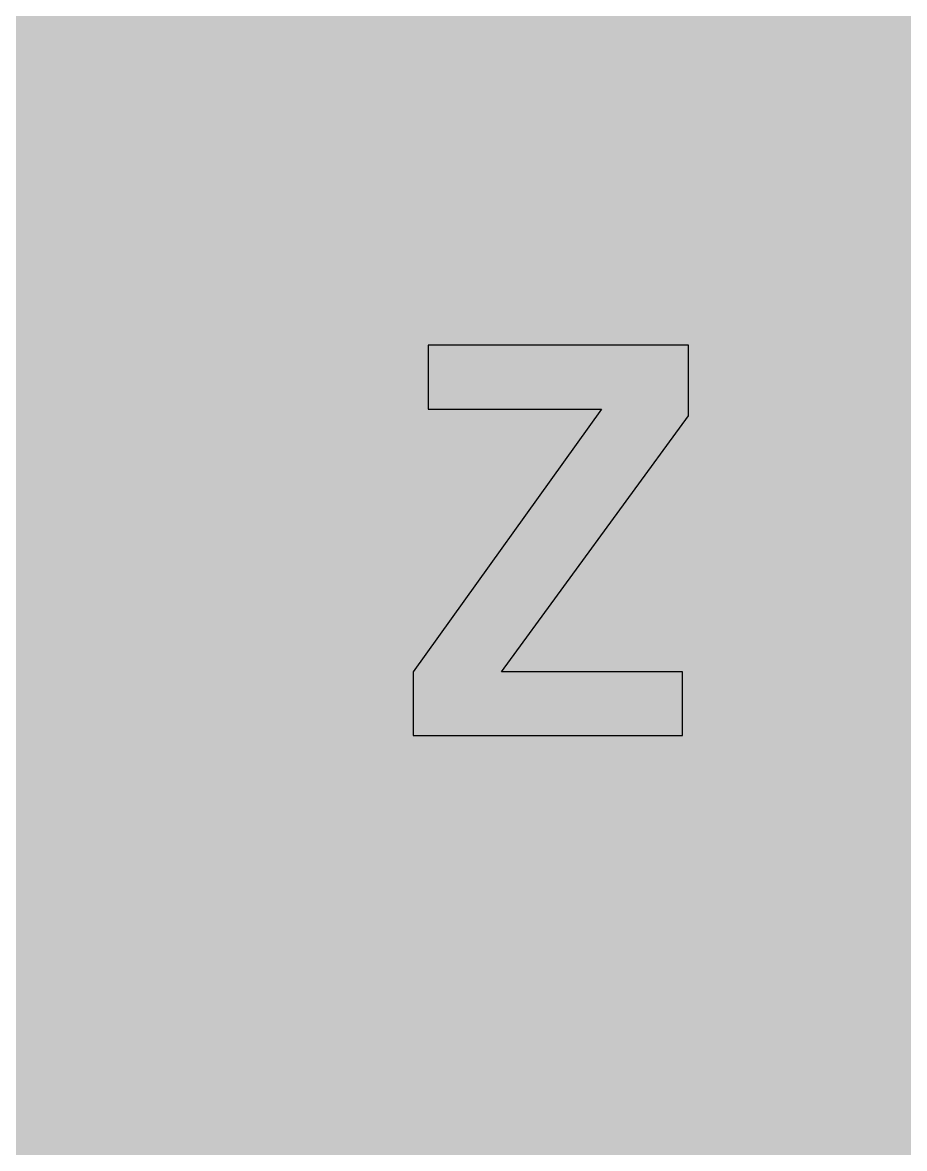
# Model space of a CAD drawing. Header units: millimetres. Extents: x 0 to 212, y 0 to 212.
# Drawn here: x 37 to 78.5, y 105.9 to 158.8 of the extents above; entities that cross this region are included whole.
import ezdxf

# ---------------------------------------------------------------- set-up
doc = ezdxf.new("R2010")
doc.units = ezdxf.units.MM

msp = doc.modelspace()

# ---------------------------------------------------------------- hatches: boundary and pattern name
for color, points in [(254, [(14.1633, 0.0536), (13.9878, 0.0533), (13.8125, 0.0559), (13.6373, 0.061), (13.462, 0.0686), (13.2893, 0.0787), (13.114, 0.0914), (12.9413, 0.1041), (12.7686, 0.1219), (12.5959, 0.1397), (12.4231, 0.16), (12.2504, 0.1829), (12.0777, 0.2057), (11.9075, 0.2337), (11.7373, 0.2616), (11.5672, 0.2921), (11.397, 0.3251), (11.2268, 0.3607), (11.0592, 0.3988), (10.8915, 0.4369), (10.7239, 0.4775), (10.5562, 0.5207), (10.3886, 0.5664), (10.2235, 0.6121), (10.0584, 0.6629), (9.8933, 0.7137), (9.7307, 0.7671), (9.5682, 0.8204), (9.4056, 0.8788), (9.2431, 0.9373), (9.083, 0.9982), (8.923, 1.0617), (8.763, 1.1252), (8.6055, 1.1938), (8.4455, 1.2624), (8.2906, 1.331), (8.1331, 1.4046), (7.9781, 1.4783), (7.8232, 1.5545), (7.6708, 1.6332), (7.5184, 1.7145), (7.366, 1.7958), (7.2161, 1.8796), (7.0663, 1.966), (6.919, 2.0523), (6.7716, 2.1438), (6.6243, 2.2352), (6.4795, 2.3266), (6.3348, 2.4232), (6.19, 2.5197), (6.0477, 2.6187), (5.908, 2.7178), (5.7683, 2.8194), (5.6286, 2.9235), (5.4915, 3.0302), (5.3543, 3.1369), (5.2197, 3.2461), (5.0851, 3.3579), (4.953, 3.4722), (4.8209, 3.5865), (4.6914, 3.7033), (4.5644, 3.8202), (4.4348, 3.9395), (4.3104, 4.0615), (4.1859, 4.1859), (4.0615, 4.3104), (3.9395, 4.4348), (3.8202, 4.5618), (3.7033, 4.6914), (3.5865, 4.8209), (3.4722, 4.953), (3.3579, 5.0851), (3.2487, 5.2197), (3.1369, 5.3543), (3.0302, 5.4915), (2.9235, 5.6286), (2.8194, 5.7683), (2.7178, 5.908), (2.6187, 6.0477), (2.5197, 6.19), (2.4232, 6.3348), (2.3266, 6.477), (2.2352, 6.6243), (2.1438, 6.7691), (2.0523, 6.9164), (1.966, 7.0663), (1.8796, 7.2161), (1.7958, 7.366), (1.7145, 7.5184), (1.6332, 7.6708), (1.5545, 7.8232), (1.4783, 7.9781), (1.4046, 8.1331), (1.331, 8.2906), (1.2598, 8.4455), (1.1913, 8.603), (1.1252, 8.763), (1.0592, 8.923), (0.9982, 9.083), (0.9373, 9.2431), (0.8763, 9.4056), (0.8204, 9.5682), (0.7645, 9.7307), (0.7112, 9.8933), (0.6604, 10.0584), (0.6121, 10.2235), (0.5639, 10.3911), (0.5207, 10.5562), (0.4775, 10.7239), (0.4343, 10.8915), (0.3962, 11.0592), (0.3607, 11.2268), (0.3251, 11.397), (0.2921, 11.5672), (0.2616, 11.7373), (0.2311, 11.9075), (0.2057, 12.0802), (0.1803, 12.2504), (0.1575, 12.4231), (0.1372, 12.5959), (0.1194, 12.7686), (0.1041, 12.9413), (0.0889, 13.1166), (0.0787, 13.2893), (0.0686, 13.4645), (0.061, 13.6373), (0.0559, 13.8125), (0.0508, 13.9878), (0.0508, 14.163), (0.0522, 197.6092), (0.0508, 197.7822), (0.0559, 197.9574), (0.061, 198.1327), (0.0686, 198.308), (0.0787, 198.4807), (0.0889, 198.6559), (0.1041, 198.8287), (0.1194, 199.0014), (0.1372, 199.1741), (0.1575, 199.3468), (0.1803, 199.5195), (0.2057, 199.6923), (0.2311, 199.8624), (0.2616, 200.0326), (0.2921, 200.2028), (0.3251, 200.373), (0.3607, 200.5432), (0.3962, 200.7108), (0.4343, 200.8784), (0.4775, 201.0461), (0.5207, 201.2137), (0.5639, 201.3814), (0.6121, 201.5465), (0.6604, 201.7116), (0.7112, 201.8767), (0.7645, 202.0392), (0.8204, 202.2018), (0.8763, 202.3643), (0.9373, 202.5269), (0.9982, 202.6869), (1.0592, 202.8469), (1.1252, 203.007), (1.1913, 203.1644), (1.2598, 203.3245), (1.331, 203.4794), (1.4046, 203.6369), (1.4783, 203.7918), (1.5545, 203.9468), (1.6332, 204.0992), (1.7145, 204.2516), (1.7958, 204.404), (1.8796, 204.5538), (1.966, 204.7037), (2.0523, 204.851), (2.1438, 204.9983), (2.2352, 205.1456), (2.3266, 205.2904), (2.4232, 205.4352), (2.5197, 205.58), (2.6187, 205.7222), (2.7178, 205.8619), (2.8194, 206.0016), (2.9235, 206.1413), (3.0302, 206.2785), (3.1369, 206.4156), (3.2487, 206.5503), (3.3579, 206.6849), (3.4722, 206.817), (3.5865, 206.949), (3.7033, 207.0786), (3.8202, 207.2056), (3.9395, 207.3351), (4.0615, 207.4596), (4.1859, 207.584), (4.3104, 207.7085), (4.4348, 207.8304), (4.5644, 207.9498), (4.6914, 208.0666), (4.8209, 208.1835), (4.953, 208.2978), (5.0851, 208.4121), (5.2197, 208.5213), (5.3543, 208.6331), (5.4915, 208.7397), (5.6286, 208.8464), (5.7683, 208.9506), (5.908, 209.0522), (6.0477, 209.1512), (6.19, 209.2503), (6.3348, 209.3468), (6.4795, 209.4433), (6.6243, 209.5348), (6.7716, 209.6262), (6.919, 209.7176), (7.0663, 209.804), (7.2161, 209.8904), (7.366, 209.9742), (7.5184, 210.0555), (7.6708, 210.1367), (7.8232, 210.2155), (7.9781, 210.2917), (8.1331, 210.3653), (8.2906, 210.439), (8.4455, 210.5101), (8.6055, 210.5787), (8.763, 210.6447), (8.923, 210.7108), (9.083, 210.7717), (9.2431, 210.8327), (9.4056, 210.8937), (9.5682, 210.9495), (9.7307, 211.0054), (9.8933, 211.0588), (10.0584, 211.1096), (10.2235, 211.1578), (10.3886, 211.2061), (10.5562, 211.2493), (10.7239, 211.2924), (10.8915, 211.3356), (11.0592, 211.3737), (11.2268, 211.4093), (11.397, 211.4448), (11.5672, 211.4779), (11.7373, 211.5083), (11.9075, 211.5388), (12.0777, 211.5642), (12.2504, 211.5896), (12.4231, 211.6125), (12.5959, 211.6328), (12.7686, 211.6506), (12.9413, 211.6658), (13.114, 211.6811), (13.2893, 211.6912), (13.462, 211.7014), (13.6373, 211.709), (13.8125, 211.7141), (13.9878, 211.7192), (14.163, 211.7192), (197.6078, 211.7203), (197.7822, 211.7192), (197.9574, 211.7141), (198.1327, 211.709), (198.3054, 211.7014), (198.4807, 211.6912), (198.6534, 211.6811), (198.8287, 211.6658), (199.0014, 211.6506), (199.1741, 211.6328), (199.3468, 211.6125), (199.5195, 211.5896), (199.6897, 211.5642), (199.8624, 211.5388), (200.0326, 211.5083), (200.2028, 211.4779), (200.373, 211.4448), (200.5432, 211.4093), (200.7108, 211.3737), (200.8784, 211.3356), (201.0461, 211.2924), (201.2137, 211.2493), (201.3788, 211.2061), (201.5465, 211.1578), (201.7116, 211.1096), (201.8767, 211.0588), (202.0392, 211.0054), (202.2018, 210.9495), (202.3643, 210.8937), (202.5269, 210.8327), (202.6869, 210.7717), (202.8469, 210.7108), (203.007, 210.6447), (203.167, 210.5787), (203.3245, 210.5101), (203.4794, 210.439), (203.6369, 210.3653), (203.7918, 210.2917), (203.9468, 210.2155), (204.0992, 210.1367), (204.2516, 210.0555), (204.404, 209.9742), (204.5538, 209.8904), (204.7037, 209.804), (204.8535, 209.7176), (205.0009, 209.6262), (205.1456, 209.5348), (205.293, 209.4433), (205.4352, 209.3468), (205.58, 209.2503), (205.7222, 209.1512), (205.8619, 209.0522), (206.0016, 208.9506), (206.1413, 208.8464), (206.2785, 208.7397), (206.4156, 208.6331), (206.5503, 208.5213), (206.6849, 208.4121), (206.817, 208.2978), (206.949, 208.1835), (207.0786, 208.0666), (207.2081, 207.9498), (207.3351, 207.8304), (207.4596, 207.7085), (207.584, 207.584), (207.7085, 207.4596), (207.8304, 207.3351), (207.9498, 207.2056), (208.0666, 207.0786), (208.1835, 206.949), (208.2978, 206.817), (208.4121, 206.6849), (208.5238, 206.5503), (208.6331, 206.4156), (208.7397, 206.2785), (208.8464, 206.1413), (208.9506, 206.0016), (209.0522, 205.8619), (209.1512, 205.7222), (209.2503, 205.58), (209.3468, 205.4352), (209.4433, 205.2904), (209.5348, 205.1456), (209.6262, 204.9983), (209.7176, 204.851), (209.804, 204.7037), (209.8904, 204.5538), (209.9742, 204.404), (210.0555, 204.2516), (210.1367, 204.0992), (210.2155, 203.9468), (210.2917, 203.7918), (210.3653, 203.6369), (210.439, 203.4794), (210.5076, 203.3245), (210.5762, 203.1644), (210.6447, 203.007), (210.7082, 202.8469), (210.7717, 202.6869), (210.8327, 202.5269), (210.8911, 202.3643), (210.9495, 202.2018), (211.0029, 202.0392), (211.0562, 201.8767), (211.107, 201.7116), (211.1578, 201.5465), (211.2035, 201.3814), (211.2493, 201.2137), (211.2924, 201.0461), (211.3331, 200.8784), (211.3712, 200.7108), (211.4093, 200.5432), (211.4448, 200.373), (211.4779, 200.2028), (211.5083, 200.0326), (211.5363, 199.8624), (211.5642, 199.6923), (211.5871, 199.5195), (211.6099, 199.3468), (211.6303, 199.1741), (211.648, 199.0014), (211.6658, 198.8287), (211.6785, 198.6559), (211.6912, 198.4807), (211.7014, 198.308), (211.709, 198.1327), (211.7141, 197.9574), (211.7166, 197.7822), (211.7166, 197.6069), (211.7189, 14.1647), (211.7166, 13.9878), (211.7141, 13.8125), (211.709, 13.6373), (211.7014, 13.4645), (211.6912, 13.2893), (211.6785, 13.1166), (211.6658, 12.9413), (211.648, 12.7686), (211.6303, 12.5959), (211.6099, 12.4231), (211.5871, 12.2504), (211.5642, 12.0802), (211.5363, 11.9075), (211.5083, 11.7373), (211.4779, 11.5672), (211.4448, 11.397), (211.4093, 11.2268), (211.3712, 11.0592), (211.3331, 10.8915), (211.2924, 10.7239), (211.2493, 10.5562), (211.2035, 10.3911), (211.1578, 10.2235), (211.107, 10.0584), (211.0562, 9.8933), (211.0029, 9.7307), (210.9495, 9.5682), (210.8911, 9.4056), (210.8327, 9.2431), (210.7717, 9.083), (210.7082, 8.923), (210.6447, 8.763), (210.5762, 8.603), (210.5076, 8.4455), (210.439, 8.2906), (210.3653, 8.1331), (210.2917, 7.9781), (210.2155, 7.8232), (210.1367, 7.6708), (210.0555, 7.5184), (209.9742, 7.366), (209.8904, 7.2161), (209.804, 7.0663), (209.7176, 6.9164), (209.6262, 6.7691), (209.5348, 6.6243), (209.4433, 6.477), (209.3468, 6.3348), (209.2503, 6.19), (209.1512, 6.0477), (209.0522, 5.908), (208.9506, 5.7683), (208.8464, 5.6286), (208.7397, 5.4915), (208.6331, 5.3543), (208.5238, 5.2197), (208.4121, 5.0851), (208.2978, 4.953), (208.1835, 4.8209), (208.0666, 4.6914), (207.9498, 4.5618), (207.8304, 4.4348), (207.7085, 4.3104), (207.584, 4.1859), (207.4596, 4.0615), (207.3351, 3.9395), (207.2081, 3.8202), (207.0786, 3.7033), (206.949, 3.5865), (206.817, 3.4722), (206.6849, 3.3579), (206.5503, 3.2461), (206.4156, 3.1369), (206.2785, 3.0302), (206.1413, 2.9235), (206.0016, 2.8194), (205.8619, 2.7178), (205.7222, 2.6187), (205.58, 2.5197), (205.4352, 2.4232), (205.293, 2.3266), (205.1456, 2.2352), (205.0009, 2.1438), (204.8535, 2.0523), (204.7037, 1.966), (204.5538, 1.8796), (204.404, 1.7958), (204.2516, 1.7145), (204.0992, 1.6332), (203.9468, 1.5545), (203.7918, 1.4783), (203.6369, 1.4046), (203.4794, 1.331), (203.3245, 1.2624), (203.167, 1.1938), (203.007, 1.1252), (202.8469, 1.0617), (202.6869, 0.9982), (202.5269, 0.9373), (202.3643, 0.8788), (202.2018, 0.8204), (202.0392, 0.7671), (201.8767, 0.7137), (201.7116, 0.6629), (201.5465, 0.6121), (201.3788, 0.5664), (201.2137, 0.5207), (201.0461, 0.4775), (200.8784, 0.4369), (200.7108, 0.3988), (200.5432, 0.3607), (200.373, 0.3251), (200.2028, 0.2921), (200.0326, 0.2616), (199.8624, 0.2337), (199.6897, 0.2057), (199.5195, 0.1829), (199.3468, 0.16), (199.1741, 0.1397), (199.0014, 0.1219), (198.8287, 0.1041), (198.6534, 0.0914), (198.4807, 0.0787), (198.3054, 0.0686), (198.1327, 0.061), (197.9574, 0.0559), (197.7822, 0.0533), (197.6069, 0.0533)]), (59, [(68.3507, 140.317), (68.3507, 143.6328), (56.1097, 143.6328), (56.1097, 140.6356), (64.2578, 140.6356), (55.4041, 128.2883), (55.4041, 125.2897), (68.0681, 125.2897), (68.0681, 128.2883), (59.5672, 128.2883)])]:
    msp.add_hatch(color=color).paths.add_polyline_path(points)
h = msp.add_hatch(color=59)
h.paths.add_polyline_path([(70.8201, 143.6328), (70.8201, 140.812), (73.466, 140.812), (73.466, 125.2897), (77.064, 125.2897), (77.064, 143.6328)])
edge = h.paths.add_edge_path(flags=16)
edge.add_line((72.8666, 149.419), (72.865, 149.3545))
edge.add_line((72.865, 149.3545), (72.8675, 149.2885))
edge.add_line((72.8675, 149.2885), (72.8726, 149.2275))
edge.add_line((72.8726, 149.2275), (72.8777, 149.164))
edge.add_line((72.8777, 149.164), (72.8828, 149.1031))
edge.add_line((72.8828, 149.1031), (72.8929, 149.0396))
edge.add_line((72.8929, 149.0396), (72.9005, 148.9786))
edge.add_line((72.9005, 148.9786), (72.9107, 148.9202))
edge.add_line((72.9107, 148.9202), (72.9234, 148.8592))
edge.add_line((72.9234, 148.8592), (72.9386, 148.8008))
edge.add_line((72.9386, 148.8008), (72.9513, 148.7424))
edge.add_line((72.9513, 148.7424), (72.9691, 148.684))
edge.add_line((72.9691, 148.684), (72.9869, 148.6281))
edge.add_line((72.9869, 148.6281), (73.0047, 148.5722))
edge.add_line((73.0047, 148.5722), (73.025, 148.5163))
edge.add_line((73.025, 148.5163), (73.0453, 148.463))
edge.add_line((73.0453, 148.463), (73.0682, 148.4071))
edge.add_line((73.0682, 148.4071), (73.0936, 148.3563))
edge.add_line((73.0936, 148.3563), (73.119, 148.303))
edge.add_line((73.119, 148.303), (73.1444, 148.2522))
edge.add_line((73.1444, 148.2522), (73.1723, 148.2014))
edge.add_line((73.1723, 148.2014), (73.2003, 148.1506))
edge.add_line((73.2003, 148.1506), (73.2307, 148.1023))
edge.add_line((73.2307, 148.1023), (73.2612, 148.0541))
edge.add_line((73.2612, 148.0541), (73.2942, 148.0058))
edge.add_line((73.2942, 148.0058), (73.3273, 147.9601))
edge.add_line((73.3273, 147.9601), (73.3603, 147.9144))
edge.add_line((73.3603, 147.9144), (73.3958, 147.8712))
edge.add_line((73.3958, 147.8712), (73.4339, 147.8255))
edge.add_line((73.4339, 147.8255), (73.4695, 147.7848))
edge.add_line((73.4695, 147.7848), (73.5101, 147.7416))
edge.add_line((73.5101, 147.7416), (73.5482, 147.701))
edge.add_line((73.5482, 147.701), (73.5889, 147.6629))
edge.add_line((73.5889, 147.6629), (73.6321, 147.6248))
edge.add_line((73.6321, 147.6248), (73.6727, 147.5867))
edge.add_line((73.6727, 147.5867), (73.7159, 147.5486))
edge.add_line((73.7159, 147.5486), (73.7616, 147.5156))
edge.add_line((73.7616, 147.5156), (73.8073, 147.48))
edge.add_line((73.8073, 147.48), (73.853, 147.447))
edge.add_line((73.853, 147.447), (73.9013, 147.414))
edge.add_line((73.9013, 147.414), (73.9496, 147.3835))
edge.add_line((73.9496, 147.3835), (73.9978, 147.353))
edge.add_line((73.9978, 147.353), (74.0461, 147.3251))
edge.add_line((74.0461, 147.3251), (74.0969, 147.2971))
edge.add_line((74.0969, 147.2971), (74.1502, 147.2717))
edge.add_line((74.1502, 147.2717), (74.201, 147.2463))
edge.add_line((74.201, 147.2463), (74.2544, 147.2235))
edge.add_line((74.2544, 147.2235), (74.3077, 147.2006))
edge.add_line((74.3077, 147.2006), (74.3636, 147.1778))
edge.add_line((74.3636, 147.1778), (74.4195, 147.1574))
edge.add_line((74.4195, 147.1574), (74.4753, 147.1397))
edge.add_line((74.4753, 147.1397), (74.5312, 147.1219))
edge.add_line((74.5312, 147.1219), (74.5896, 147.1066))
edge.add_line((74.5896, 147.1066), (74.6481, 147.0914))
edge.add_line((74.6481, 147.0914), (74.7065, 147.0762))
edge.add_line((74.7065, 147.0762), (74.7649, 147.066))
edge.add_line((74.7649, 147.066), (74.8259, 147.0533))
edge.add_line((74.8259, 147.0533), (74.8868, 147.0457))
edge.add_line((74.8868, 147.0457), (74.9478, 147.0381))
edge.add_line((74.9478, 147.0381), (75.0113, 147.0304))
edge.add_line((75.0113, 147.0304), (75.0722, 147.0254))
edge.add_line((75.0722, 147.0254), (75.1357, 147.0203))
edge.add_line((75.1357, 147.0203), (75.1992, 147.0203))
edge.add_line((75.1992, 147.0203), (75.2653, 147.0177))
edge.add_line((75.2653, 147.0177), (75.3288, 147.0203))
edge.add_line((75.3288, 147.0203), (75.3923, 147.0203))
edge.add_line((75.3923, 147.0203), (75.4558, 147.0254))
edge.add_line((75.4558, 147.0254), (75.5193, 147.0304))
edge.add_line((75.5193, 147.0304), (75.5802, 147.0381))
edge.add_line((75.5802, 147.0381), (75.6412, 147.0457))
edge.add_line((75.6412, 147.0457), (75.7022, 147.0533))
edge.add_line((75.7022, 147.0533), (75.7631, 147.066))
edge.add_line((75.7631, 147.066), (75.8215, 147.0762))
edge.add_line((75.8215, 147.0762), (75.88, 147.0914))
edge.add_line((75.88, 147.0914), (75.9384, 147.1066))
edge.add_line((75.9384, 147.1066), (75.9968, 147.1219))
edge.add_line((75.9968, 147.1219), (76.0527, 147.1397))
edge.add_line((76.0527, 147.1397), (76.1086, 147.1574))
edge.add_line((76.1086, 147.1574), (76.1644, 147.1778))
edge.add_line((76.1644, 147.1778), (76.2203, 147.2006))
edge.add_line((76.2203, 147.2006), (76.2737, 147.2235))
edge.add_line((76.2737, 147.2235), (76.327, 147.2463))
edge.add_line((76.327, 147.2463), (76.3778, 147.2717))
edge.add_line((76.3778, 147.2717), (76.4311, 147.2971))
edge.add_line((76.4311, 147.2971), (76.4794, 147.3251))
edge.add_line((76.4794, 147.3251), (76.5302, 147.353))
edge.add_line((76.5302, 147.353), (76.5785, 147.3835))
edge.add_line((76.5785, 147.3835), (76.6267, 147.414))
edge.add_line((76.6267, 147.414), (76.675, 147.447))
edge.add_line((76.675, 147.447), (76.7207, 147.48))
edge.add_line((76.7207, 147.48), (76.7664, 147.5156))
edge.add_line((76.7664, 147.5156), (76.8096, 147.5486))
edge.add_line((76.8096, 147.5486), (76.8553, 147.5867))
edge.add_line((76.8553, 147.5867), (76.896, 147.6248))
edge.add_line((76.896, 147.6248), (76.9391, 147.6629))
edge.add_line((76.9391, 147.6629), (76.9798, 147.701))
edge.add_line((76.9798, 147.701), (77.0179, 147.7416))
edge.add_line((77.0179, 147.7416), (77.056, 147.7848))
edge.add_line((77.056, 147.7848), (77.0941, 147.8255))
edge.add_line((77.0941, 147.8255), (77.1322, 147.8712))
edge.add_line((77.1322, 147.8712), (77.1652, 147.9144))
edge.add_line((77.1652, 147.9144), (77.2008, 147.9601))
edge.add_line((77.2008, 147.9601), (77.2338, 148.0058))
edge.add_line((77.2338, 148.0058), (77.2668, 148.0541))
edge.add_line((77.2668, 148.0541), (77.2973, 148.1023))
edge.add_line((77.2973, 148.1023), (77.3278, 148.1506))
edge.add_line((77.3278, 148.1506), (77.3557, 148.2014))
edge.add_line((77.3557, 148.2014), (77.3836, 148.2522))
edge.add_line((77.3836, 148.2522), (77.409, 148.303))
edge.add_line((77.409, 148.303), (77.4344, 148.3563))
edge.add_line((77.4344, 148.3563), (77.4573, 148.4071))
edge.add_line((77.4573, 148.4071), (77.4802, 148.463))
edge.add_line((77.4802, 148.463), (77.503, 148.5163))
edge.add_line((77.503, 148.5163), (77.5233, 148.5722))
edge.add_line((77.5233, 148.5722), (77.5411, 148.6281))
edge.add_line((77.5411, 148.6281), (77.5589, 148.684))
edge.add_line((77.5589, 148.684), (77.5741, 148.7424))
edge.add_line((77.5741, 148.7424), (77.5894, 148.8008))
edge.add_line((77.5894, 148.8008), (77.6021, 148.8592))
edge.add_line((77.6021, 148.8592), (77.6148, 148.9202))
edge.add_line((77.6148, 148.9202), (77.6275, 148.9786))
edge.add_line((77.6275, 148.9786), (77.6351, 149.0396))
edge.add_line((77.6351, 149.0396), (77.6427, 149.1031))
edge.add_line((77.6427, 149.1031), (77.6503, 149.164))
edge.add_line((77.6503, 149.164), (77.6554, 149.2275))
edge.add_line((77.6554, 149.2275), (77.658, 149.2885))
edge.add_line((77.658, 149.2885), (77.6605, 149.3545))
edge.add_line((77.6605, 149.3545), (77.663, 149.418))
edge.add_line((77.663, 149.418), (77.6605, 149.4815))
edge.add_line((77.6605, 149.4815), (77.658, 149.545))
edge.add_line((77.658, 149.545), (77.6554, 149.6085))
edge.add_line((77.6554, 149.6085), (77.6503, 149.672))
edge.add_line((77.6503, 149.672), (77.6427, 149.733))
edge.add_line((77.6427, 149.733), (77.6351, 149.794))
edge.add_line((77.6351, 149.794), (77.6275, 149.8549))
edge.add_line((77.6275, 149.8549), (77.6148, 149.9159))
edge.add_line((77.6148, 149.9159), (77.6021, 149.9743))
edge.add_line((77.6021, 149.9743), (77.5894, 150.0327))
edge.add_line((77.5894, 150.0327), (77.5741, 150.0911))
edge.add_line((77.5741, 150.0911), (77.5589, 150.1496))
edge.add_line((77.5589, 150.1496), (77.5411, 150.2054))
edge.add_line((77.5411, 150.2054), (77.5233, 150.2613))
edge.add_line((77.5233, 150.2613), (77.503, 150.3172))
edge.add_line((77.503, 150.3172), (77.4802, 150.3731))
edge.add_line((77.4802, 150.3731), (77.4573, 150.4264))
edge.add_line((77.4573, 150.4264), (77.4344, 150.4798))
edge.add_line((77.4344, 150.4798), (77.409, 150.5306))
edge.add_line((77.409, 150.5306), (77.3836, 150.5839))
edge.add_line((77.3836, 150.5839), (77.3557, 150.6347))
edge.add_line((77.3557, 150.6347), (77.3278, 150.683))
edge.add_line((77.3278, 150.683), (77.2973, 150.7338))
edge.add_line((77.2973, 150.7338), (77.2668, 150.7795))
edge.add_line((77.2668, 150.7795), (77.2338, 150.8277))
edge.add_line((77.2338, 150.8277), (77.2008, 150.8735))
edge.add_line((77.2008, 150.8735), (77.1652, 150.9192))
edge.add_line((77.1652, 150.9192), (77.1322, 150.9649))
edge.add_line((77.1322, 150.9649), (77.0941, 151.0081))
edge.add_line((77.0941, 151.0081), (77.056, 151.0513))
edge.add_line((77.056, 151.0513), (77.0179, 151.0919))
edge.add_line((77.0179, 151.0919), (76.9798, 151.1325))
edge.add_line((76.9798, 151.1325), (76.9391, 151.1732))
edge.add_line((76.9391, 151.1732), (76.896, 151.2113))
edge.add_line((76.896, 151.2113), (76.8553, 151.2468))
edge.add_line((76.8553, 151.2468), (76.8096, 151.2849))
edge.add_line((76.8096, 151.2849), (76.7664, 151.3205))
edge.add_line((76.7664, 151.3205), (76.7207, 151.3535))
edge.add_line((76.7207, 151.3535), (76.675, 151.3865))
edge.add_line((76.675, 151.3865), (76.6267, 151.4196))
edge.add_line((76.6267, 151.4196), (76.5785, 151.45))
edge.add_line((76.5785, 151.45), (76.5302, 151.4805))
edge.add_line((76.5302, 151.4805), (76.4794, 151.5085))
edge.add_line((76.4794, 151.5085), (76.4311, 151.5364))
edge.add_line((76.4311, 151.5364), (76.3778, 151.5618))
edge.add_line((76.3778, 151.5618), (76.327, 151.5872))
edge.add_line((76.327, 151.5872), (76.2737, 151.6126))
edge.add_line((76.2737, 151.6126), (76.2203, 151.6355))
edge.add_line((76.2203, 151.6355), (76.1644, 151.6558))
edge.add_line((76.1644, 151.6558), (76.1086, 151.6761))
edge.add_line((76.1086, 151.6761), (76.0527, 151.6939))
edge.add_line((76.0527, 151.6939), (75.9968, 151.7117))
edge.add_line((75.9968, 151.7117), (75.9384, 151.7294))
edge.add_line((75.9384, 151.7294), (75.88, 151.7421))
edge.add_line((75.88, 151.7421), (75.8215, 151.7574))
edge.add_line((75.8215, 151.7574), (75.7631, 151.7701))
edge.add_line((75.7631, 151.7701), (75.7022, 151.7802))
edge.add_line((75.7022, 151.7802), (75.6412, 151.7904))
edge.add_line((75.6412, 151.7904), (75.5802, 151.798))
edge.add_line((75.5802, 151.798), (75.5193, 151.8031))
edge.add_line((75.5193, 151.8031), (75.4558, 151.8082))
edge.add_line((75.4558, 151.8082), (75.3923, 151.8133))
edge.add_line((75.3923, 151.8133), (75.3288, 151.8158))
edge.add_line((75.3288, 151.8158), (75.2653, 151.8158))
edge.add_line((75.2653, 151.8158), (75.1992, 151.8158))
edge.add_line((75.1992, 151.8158), (75.1357, 151.8133))
edge.add_line((75.1357, 151.8133), (75.0722, 151.8082))
edge.add_line((75.0722, 151.8082), (75.0113, 151.8031))
edge.add_line((75.0113, 151.8031), (74.9478, 151.798))
edge.add_line((74.9478, 151.798), (74.8868, 151.7904))
edge.add_line((74.8868, 151.7904), (74.8259, 151.7802))
edge.add_line((74.8259, 151.7802), (74.7649, 151.7701))
edge.add_line((74.7649, 151.7701), (74.7065, 151.7574))
edge.add_line((74.7065, 151.7574), (74.6481, 151.7421))
edge.add_line((74.6481, 151.7421), (74.5896, 151.7294))
edge.add_line((74.5896, 151.7294), (74.5312, 151.7117))
edge.add_line((74.5312, 151.7117), (74.4753, 151.6939))
edge.add_line((74.4753, 151.6939), (74.4195, 151.6761))
edge.add_line((74.4195, 151.6761), (74.3636, 151.6558))
edge.add_line((74.3636, 151.6558), (74.3077, 151.6355))
edge.add_line((74.3077, 151.6355), (74.2544, 151.6126))
edge.add_line((74.2544, 151.6126), (74.201, 151.5872))
edge.add_line((74.201, 151.5872), (74.1502, 151.5618))
edge.add_line((74.1502, 151.5618), (74.0969, 151.5364))
edge.add_line((74.0969, 151.5364), (74.0461, 151.5085))
edge.add_line((74.0461, 151.5085), (73.9978, 151.4805))
edge.add_line((73.9978, 151.4805), (73.9496, 151.45))
edge.add_line((73.9496, 151.45), (73.9013, 151.4196))
edge.add_line((73.9013, 151.4196), (73.853, 151.3865))
edge.add_line((73.853, 151.3865), (73.8073, 151.3535))
edge.add_line((73.8073, 151.3535), (73.7616, 151.3205))
edge.add_line((73.7616, 151.3205), (73.7159, 151.2849))
edge.add_line((73.7159, 151.2849), (73.6727, 151.2468))
edge.add_line((73.6727, 151.2468), (73.6321, 151.2113))
edge.add_line((73.6321, 151.2113), (73.5889, 151.1732))
edge.add_line((73.5889, 151.1732), (73.5482, 151.1325))
edge.add_line((73.5482, 151.1325), (73.5101, 151.0919))
edge.add_line((73.5101, 151.0919), (73.4695, 151.0513))
edge.add_line((73.4695, 151.0513), (73.4339, 151.0081))
edge.add_line((73.4339, 151.0081), (73.3958, 150.9649))
edge.add_line((73.3958, 150.9649), (73.3603, 150.9192))
edge.add_line((73.3603, 150.9192), (73.3273, 150.8735))
edge.add_line((73.3273, 150.8735), (73.2942, 150.8277))
edge.add_line((73.2942, 150.8277), (73.2612, 150.7795))
edge.add_line((73.2612, 150.7795), (73.2307, 150.7338))
edge.add_line((73.2307, 150.7338), (73.2003, 150.683))
edge.add_line((73.2003, 150.683), (73.1723, 150.6347))
edge.add_line((73.1723, 150.6347), (73.1444, 150.5839))
edge.add_line((73.1444, 150.5839), (73.119, 150.5306))
edge.add_line((73.119, 150.5306), (73.0936, 150.4798))
edge.add_line((73.0936, 150.4798), (73.0682, 150.4264))
edge.add_line((73.0682, 150.4264), (73.0453, 150.3731))
edge.add_line((73.0453, 150.3731), (73.025, 150.3172))
edge.add_line((73.025, 150.3172), (73.0047, 150.2613))
edge.add_line((73.0047, 150.2613), (72.9869, 150.2054))
edge.add_line((72.9869, 150.2054), (72.9691, 150.1496))
edge.add_line((72.9691, 150.1496), (72.9513, 150.0911))
edge.add_line((72.9513, 150.0911), (72.9386, 150.0327))
edge.add_line((72.9386, 150.0327), (72.9234, 149.9743))
edge.add_line((72.9234, 149.9743), (72.9107, 149.9159))
edge.add_line((72.9107, 149.9159), (72.9005, 149.8549))
edge.add_line((72.9005, 149.8549), (72.8929, 149.794))
edge.add_line((72.8929, 149.794), (72.8828, 149.733))
edge.add_line((72.8828, 149.733), (72.8777, 149.672))
edge.add_line((72.8777, 149.672), (72.8726, 149.6085))
edge.add_line((72.8726, 149.6085), (72.8675, 149.545))
edge.add_line((72.8675, 149.545), (72.865, 149.4815))
edge.add_line((72.865, 149.4815), (72.865, 149.418))
h = msp.add_hatch(color=59)
edge = h.paths.add_edge_path()
edge.add_line((46.2319, 127.8294), (46.101, 127.828))
edge.add_line((46.101, 127.828), (45.9715, 127.8306))
edge.add_line((45.9715, 127.8306), (45.8445, 127.8331))
edge.add_line((45.8445, 127.8331), (45.72, 127.8382))
edge.add_line((45.72, 127.8382), (45.5955, 127.8433))
edge.add_line((45.5955, 127.8433), (45.4711, 127.8509))
edge.add_line((45.4711, 127.8509), (45.3517, 127.8585))
edge.add_line((45.3517, 127.8585), (45.2323, 127.8687))
edge.add_line((45.2323, 127.8687), (45.1129, 127.8814))
edge.add_line((45.1129, 127.8814), (44.9961, 127.8941))
edge.add_line((44.9961, 127.8941), (44.8818, 127.9093))
edge.add_line((44.8818, 127.9093), (44.7675, 127.9271))
edge.add_line((44.7675, 127.9271), (44.6557, 127.9474))
edge.add_line((44.6557, 127.9474), (44.5465, 127.9677))
edge.add_line((44.5465, 127.9677), (44.4373, 127.9906))
edge.add_line((44.4373, 127.9906), (44.3306, 128.0185))
edge.add_line((44.3306, 128.0185), (44.2239, 128.0465))
edge.add_line((44.2239, 128.0465), (44.1198, 128.077))
edge.add_line((44.1198, 128.077), (44.0182, 128.1074))
edge.add_line((44.0182, 128.1074), (43.9166, 128.143))
edge.add_line((43.9166, 128.143), (43.8201, 128.1811))
edge.add_line((43.8201, 128.1811), (43.721, 128.2217))
edge.add_line((43.721, 128.2217), (43.627, 128.2649))
edge.add_line((43.627, 128.2649), (43.5331, 128.3106))
edge.add_line((43.5331, 128.3106), (43.4416, 128.3614))
edge.add_line((43.4416, 128.3614), (43.3527, 128.4122))
edge.add_line((43.3527, 128.4122), (43.2638, 128.4681))
edge.add_line((43.2638, 128.4681), (43.1775, 128.524))
edge.add_line((43.1775, 128.524), (43.0936, 128.585))
edge.add_line((43.0936, 128.585), (43.0124, 128.651))
edge.add_line((43.0124, 128.651), (42.9311, 128.717))
edge.add_line((42.9311, 128.717), (42.8523, 128.7882))
edge.add_line((42.8523, 128.7882), (42.7761, 128.8644))
edge.add_line((42.7761, 128.8644), (42.6999, 128.9406))
edge.add_line((42.6999, 128.9406), (42.6263, 129.0244))
edge.add_line((42.6263, 129.0244), (42.5577, 129.1082))
edge.add_line((42.5577, 129.1082), (42.4866, 129.1971))
edge.add_line((42.4866, 129.1971), (42.4205, 129.2911))
edge.add_line((42.4205, 129.2911), (42.3545, 129.3876))
edge.add_line((42.3545, 129.3876), (42.2935, 129.4892))
edge.add_line((42.2935, 129.4892), (42.2326, 129.5933))
edge.add_line((42.2326, 129.5933), (42.1742, 129.7026))
edge.add_line((42.1742, 129.7026), (42.1157, 129.8143))
edge.add_line((42.1157, 129.8143), (42.0624, 129.9337))
edge.add_line((42.0624, 129.9337), (42.0091, 130.0556))
edge.add_line((42.0091, 130.0556), (41.9583, 130.1801))
edge.add_line((41.9583, 130.1801), (41.91, 130.3122))
edge.add_line((41.91, 130.3122), (41.8643, 130.4468))
edge.add_line((41.8643, 130.4468), (41.8211, 130.5865))
edge.add_line((41.8211, 130.5865), (41.7779, 130.7313))
edge.add_line((41.7779, 130.7313), (41.7398, 130.8811))
edge.add_line((41.7398, 130.8811), (41.7017, 131.0361))
edge.add_line((41.7017, 131.0361), (41.6662, 131.1961))
edge.add_line((41.6662, 131.1961), (41.6331, 131.3586))
edge.add_line((41.6331, 131.3586), (41.6027, 131.5288))
edge.add_line((41.6027, 131.5288), (41.5747, 131.7041))
edge.add_line((41.5747, 131.7041), (41.5493, 131.8844))
edge.add_line((41.5493, 131.8844), (41.5239, 132.0698))
edge.add_line((41.5239, 132.0698), (41.5036, 132.2603))
edge.add_line((41.5036, 132.2603), (41.4833, 132.4559))
edge.add_line((41.4833, 132.4559), (41.468, 132.6566))
edge.add_line((41.468, 132.6566), (41.4528, 132.8649))
edge.add_line((41.4528, 132.8649), (41.4426, 133.0782))
edge.add_line((41.4426, 133.0782), (41.4325, 133.2967))
edge.add_line((41.4325, 133.2967), (52.4055, 133.2974))
edge.add_line((52.4055, 133.2974), (52.4055, 135.3079))
edge.add_line((52.4055, 135.3079), (52.4027, 135.5496))
edge.add_line((52.4027, 135.5496), (52.4002, 135.7909))
edge.add_line((52.4002, 135.7909), (52.3926, 136.0297))
edge.add_line((52.3926, 136.0297), (52.385, 136.2634))
edge.add_line((52.385, 136.2634), (52.3723, 136.4971))
edge.add_line((52.3723, 136.4971), (52.3596, 136.7282))
edge.add_line((52.3596, 136.7282), (52.3418, 136.9543))
edge.add_line((52.3418, 136.9543), (52.3215, 137.1778))
edge.add_line((52.3215, 137.1778), (52.3011, 137.3988))
edge.add_line((52.3011, 137.3988), (52.2757, 137.6172))
edge.add_line((52.2757, 137.6172), (52.2453, 137.8331))
edge.add_line((52.2453, 137.8331), (52.2148, 138.0465))
edge.add_line((52.2148, 138.0465), (52.1818, 138.2547))
edge.add_line((52.1818, 138.2547), (52.1437, 138.463))
edge.add_line((52.1437, 138.463), (52.103, 138.6662))
edge.add_line((52.103, 138.6662), (52.0598, 138.8643))
edge.add_line((52.0598, 138.8643), (52.0141, 139.0625))
edge.add_line((52.0141, 139.0625), (51.9633, 139.2555))
edge.add_line((51.9633, 139.2555), (51.91, 139.446))
edge.add_line((51.91, 139.446), (51.8541, 139.634))
edge.add_line((51.8541, 139.634), (51.7931, 139.8168))
edge.add_line((51.7931, 139.8168), (51.7296, 139.9972))
edge.add_line((51.7296, 139.9972), (51.6611, 140.1724))
edge.add_line((51.6611, 140.1724), (51.5925, 140.3477))
edge.add_line((51.5925, 140.3477), (51.5163, 140.5179))
edge.add_line((51.5163, 140.5179), (51.4401, 140.683))
edge.add_line((51.4401, 140.683), (51.3563, 140.8455))
edge.add_line((51.3563, 140.8455), (51.2724, 141.0056))
edge.add_line((51.2724, 141.0056), (51.1835, 141.1605))
edge.add_line((51.1835, 141.1605), (51.0896, 141.3104))
edge.add_line((51.0896, 141.3104), (50.993, 141.4602))
edge.add_line((50.993, 141.4602), (50.8914, 141.6025))
edge.add_line((50.8914, 141.6025), (50.7873, 141.7447))
edge.add_line((50.7873, 141.7447), (50.6781, 141.8793))
edge.add_line((50.6781, 141.8793), (50.5638, 142.0139))
edge.add_line((50.5638, 142.0139), (50.4469, 142.1409))
edge.add_line((50.4469, 142.1409), (50.325, 142.2654))
edge.add_line((50.325, 142.2654), (50.2006, 142.3873))
edge.add_line((50.2006, 142.3873), (50.071, 142.5042))
edge.add_line((50.071, 142.5042), (49.9364, 142.6159))
edge.add_line((49.9364, 142.6159), (49.7967, 142.7226))
edge.add_line((49.7967, 142.7226), (49.6545, 142.8267))
edge.add_line((49.6545, 142.8267), (49.5071, 142.9283))
edge.add_line((49.5071, 142.9283), (49.3547, 143.0223))
edge.add_line((49.3547, 143.0223), (49.1973, 143.1138))
edge.add_line((49.1973, 143.1138), (49.0347, 143.2027))
edge.add_line((49.0347, 143.2027), (48.8696, 143.2839))
edge.add_line((48.8696, 143.2839), (48.6994, 143.3627))
edge.add_line((48.6994, 143.3627), (48.5242, 143.4363))
edge.add_line((48.5242, 143.4363), (48.3413, 143.5049))
edge.add_line((48.3413, 143.5049), (48.1559, 143.571))
edge.add_line((48.1559, 143.571), (47.9654, 143.6319))
edge.add_line((47.9654, 143.6319), (47.7723, 143.6878))
edge.add_line((47.7723, 143.6878), (47.5717, 143.7386))
edge.add_line((47.5717, 143.7386), (47.3659, 143.7843))
edge.add_line((47.3659, 143.7843), (47.1551, 143.825))
edge.add_line((47.1551, 143.825), (46.9392, 143.8631))
edge.add_line((46.9392, 143.8631), (46.7182, 143.8935))
edge.add_line((46.7182, 143.8935), (46.4922, 143.9215))
edge.add_line((46.4922, 143.9215), (46.2585, 143.9443))
edge.add_line((46.2585, 143.9443), (46.0223, 143.9621))
edge.add_line((46.0223, 143.9621), (45.781, 143.9748))
edge.add_line((45.781, 143.9748), (45.532, 143.9824))
edge.add_line((45.532, 143.9824), (45.278, 143.985))
edge.add_line((45.278, 143.985), (45.0469, 143.9824))
edge.add_line((45.0469, 143.9824), (44.8183, 143.9748))
edge.add_line((44.8183, 143.9748), (44.5948, 143.9621))
edge.add_line((44.5948, 143.9621), (44.3738, 143.9443))
edge.add_line((44.3738, 143.9443), (44.1579, 143.924))
edge.add_line((44.1579, 143.924), (43.9445, 143.8961))
edge.add_line((43.9445, 143.8961), (43.7363, 143.8631))
edge.add_line((43.7363, 143.8631), (43.5305, 143.8275))
edge.add_line((43.5305, 143.8275), (43.3273, 143.7869))
edge.add_line((43.3273, 143.7869), (43.1292, 143.7386))
edge.add_line((43.1292, 143.7386), (42.9362, 143.6878))
edge.add_line((42.9362, 143.6878), (42.7431, 143.6319))
edge.add_line((42.7431, 143.6319), (42.5577, 143.571))
edge.add_line((42.5577, 143.571), (42.3723, 143.5049))
edge.add_line((42.3723, 143.5049), (42.1919, 143.4338))
edge.add_line((42.1919, 143.4338), (42.0167, 143.3576))
edge.add_line((42.0167, 143.3576), (41.844, 143.2789))
edge.add_line((41.844, 143.2789), (41.6738, 143.1925))
edge.add_line((41.6738, 143.1925), (41.5087, 143.1036))
edge.add_line((41.5087, 143.1036), (41.3487, 143.0071))
edge.add_line((41.3487, 143.0071), (41.1886, 142.908))
edge.add_line((41.1886, 142.908), (41.0337, 142.8039))
edge.add_line((41.0337, 142.8039), (40.8838, 142.6947))
edge.add_line((40.8838, 142.6947), (40.7365, 142.5804))
edge.add_line((40.7365, 142.5804), (40.5943, 142.461))
edge.add_line((40.5943, 142.461), (40.4546, 142.3365))
edge.add_line((40.4546, 142.3365), (40.3174, 142.2095))
edge.add_line((40.3174, 142.2095), (40.1853, 142.0749))
edge.add_line((40.1853, 142.0749), (40.0558, 141.9377))
edge.add_line((40.0558, 141.9377), (39.9313, 141.793))
edge.add_line((39.9313, 141.793), (39.8094, 141.6456))
edge.add_line((39.8094, 141.6456), (39.69, 141.4932))
edge.add_line((39.69, 141.4932), (39.5757, 141.3358))
edge.add_line((39.5757, 141.3358), (39.4665, 141.1732))
edge.add_line((39.4665, 141.1732), (39.3598, 141.0081))
edge.add_line((39.3598, 141.0081), (39.2557, 140.8354))
edge.add_line((39.2557, 140.8354), (39.1566, 140.6576))
edge.add_line((39.1566, 140.6576), (39.0601, 140.4772))
edge.add_line((39.0601, 140.4772), (38.9661, 140.2918))
edge.add_line((38.9661, 140.2918), (38.8772, 140.1013))
edge.add_line((38.8772, 140.1013), (38.7934, 139.9057))
edge.add_line((38.7934, 139.9057), (38.7121, 139.7051))
edge.add_line((38.7121, 139.7051), (38.6334, 139.4993))
edge.add_line((38.6334, 139.4993), (38.5597, 139.2911))
edge.add_line((38.5597, 139.2911), (38.4886, 139.0752))
edge.add_line((38.4886, 139.0752), (38.42, 138.8567))
edge.add_line((38.42, 138.8567), (38.3565, 138.6332))
edge.add_line((38.3565, 138.6332), (38.2981, 138.4046))
edge.add_line((38.2981, 138.4046), (38.2422, 138.1709))
edge.add_line((38.2422, 138.1709), (38.1889, 137.9322))
edge.add_line((38.1889, 137.9322), (38.1406, 137.6909))
edge.add_line((38.1406, 137.6909), (38.0949, 137.4419))
edge.add_line((38.0949, 137.4419), (38.0543, 137.1905))
edge.add_line((38.0543, 137.1905), (38.0162, 136.9339))
edge.add_line((38.0162, 136.9339), (37.9806, 136.6723))
edge.add_line((37.9806, 136.6723), (37.9501, 136.4056))
edge.add_line((37.9501, 136.4056), (37.9222, 136.1364))
edge.add_line((37.9222, 136.1364), (37.8993, 135.8595))
edge.add_line((37.8993, 135.8595), (37.879, 135.5801))
edge.add_line((37.879, 135.5801), (37.8638, 135.2931))
edge.add_line((37.8638, 135.2931), (37.8511, 135.0035))
edge.add_line((37.8511, 135.0035), (37.8409, 134.7114))
edge.add_line((37.8409, 134.7114), (37.8358, 134.4117))
edge.add_line((37.8358, 134.4117), (37.8333, 134.1069))
edge.add_line((37.8333, 134.1069), (37.8358, 133.764))
edge.add_line((37.8358, 133.764), (37.846, 133.4287))
edge.add_line((37.846, 133.4287), (37.8587, 133.1036))
edge.add_line((37.8587, 133.1036), (37.879, 132.7836))
edge.add_line((37.879, 132.7836), (37.9044, 132.4737))
edge.add_line((37.9044, 132.4737), (37.9349, 132.1689))
edge.add_line((37.9349, 132.1689), (37.9705, 131.8743))
edge.add_line((37.9705, 131.8743), (38.0111, 131.5872))
edge.add_line((38.0111, 131.5872), (38.0594, 131.3078))
edge.add_line((38.0594, 131.3078), (38.1102, 131.0335))
edge.add_line((38.1102, 131.0335), (38.166, 130.7694))
edge.add_line((38.166, 130.7694), (38.227, 130.5103))
edge.add_line((38.227, 130.5103), (38.293, 130.2588))
edge.add_line((38.293, 130.2588), (38.3616, 130.015))
edge.add_line((38.3616, 130.015), (38.4378, 129.7788))
edge.add_line((38.4378, 129.7788), (38.5166, 129.5502))
edge.add_line((38.5166, 129.5502), (38.6004, 129.3266))
edge.add_line((38.6004, 129.3266), (38.6893, 129.1107))
edge.add_line((38.6893, 129.1107), (38.7807, 128.8999))
edge.add_line((38.7807, 128.8999), (38.8772, 128.6967))
edge.add_line((38.8772, 128.6967), (38.9788, 128.5011))
edge.add_line((38.9788, 128.5011), (39.083, 128.3106))
edge.add_line((39.083, 128.3106), (39.1922, 128.1278))
edge.add_line((39.1922, 128.1278), (39.304, 127.95))
edge.add_line((39.304, 127.95), (39.4208, 127.7798))
edge.add_line((39.4208, 127.7798), (39.5402, 127.6147))
edge.add_line((39.5402, 127.6147), (39.6621, 127.4547))
edge.add_line((39.6621, 127.4547), (39.7891, 127.2997))
edge.add_line((39.7891, 127.2997), (39.9186, 127.1524))
edge.add_line((39.9186, 127.1524), (40.0533, 127.0102))
edge.add_line((40.0533, 127.0102), (40.1904, 126.8755))
edge.add_line((40.1904, 126.8755), (40.3301, 126.7435))
edge.add_line((40.3301, 126.7435), (40.4724, 126.619))
edge.add_line((40.4724, 126.619), (40.6197, 126.4971))
edge.add_line((40.6197, 126.4971), (40.767, 126.3828))
edge.add_line((40.767, 126.3828), (40.9194, 126.2736))
edge.add_line((40.9194, 126.2736), (41.0743, 126.1694))
edge.add_line((41.0743, 126.1694), (41.2293, 126.0704))
edge.add_line((41.2293, 126.0704), (41.3893, 125.9738))
edge.add_line((41.3893, 125.9738), (41.5519, 125.8849))
edge.add_line((41.5519, 125.8849), (41.7144, 125.7986))
edge.add_line((41.7144, 125.7986), (41.8821, 125.7198))
edge.add_line((41.8821, 125.7198), (42.0497, 125.6436))
edge.add_line((42.0497, 125.6436), (42.2224, 125.57))
edge.add_line((42.2224, 125.57), (42.3951, 125.5039))
edge.add_line((42.3951, 125.5039), (42.5679, 125.4404))
edge.add_line((42.5679, 125.4404), (42.7457, 125.382))
edge.add_line((42.7457, 125.382), (42.9235, 125.3261))
edge.add_line((42.9235, 125.3261), (43.1038, 125.2753))
edge.add_line((43.1038, 125.2753), (43.2867, 125.2296))
edge.add_line((43.2867, 125.2296), (43.4696, 125.1864))
edge.add_line((43.4696, 125.1864), (43.6524, 125.1483))
edge.add_line((43.6524, 125.1483), (43.8404, 125.1128))
edge.add_line((43.8404, 125.1128), (44.0258, 125.0798))
edge.add_line((44.0258, 125.0798), (44.2138, 125.0518))
edge.add_line((44.2138, 125.0518), (44.4043, 125.0264))
edge.add_line((44.4043, 125.0264), (44.5948, 125.0036))
edge.add_line((44.5948, 125.0036), (44.7853, 124.9858))
edge.add_line((44.7853, 124.9858), (44.9783, 124.9705))
edge.add_line((44.9783, 124.9705), (45.1714, 124.9578))
edge.add_line((45.1714, 124.9578), (45.3644, 124.9477))
edge.add_line((45.3644, 124.9477), (45.5574, 124.9401))
edge.add_line((45.5574, 124.9401), (45.753, 124.9375))
edge.add_line((45.753, 124.9375), (45.9486, 124.935))
edge.add_line((45.9486, 124.935), (46.0604, 124.935))
edge.add_line((46.0604, 124.935), (46.1721, 124.9375))
edge.add_line((46.1721, 124.9375), (46.2839, 124.9401))
edge.add_line((46.2839, 124.9401), (46.3956, 124.9426))
edge.add_line((46.3956, 124.9426), (46.5049, 124.9477))
edge.add_line((46.5049, 124.9477), (46.6166, 124.9528))
edge.add_line((46.6166, 124.9528), (46.7258, 124.9604))
edge.add_line((46.7258, 124.9604), (46.8351, 124.968))
edge.add_line((46.8351, 124.968), (46.9443, 124.9756))
edge.add_line((46.9443, 124.9756), (47.051, 124.9832))
edge.add_line((47.051, 124.9832), (47.1602, 124.9934))
edge.add_line((47.1602, 124.9934), (47.2669, 125.0036))
edge.add_line((47.2669, 125.0036), (47.3735, 125.0163))
edge.add_line((47.3735, 125.0163), (47.4802, 125.029))
edge.add_line((47.4802, 125.029), (47.5869, 125.0417))
edge.add_line((47.5869, 125.0417), (47.691, 125.0544))
edge.add_line((47.691, 125.0544), (47.7952, 125.0696))
edge.add_line((47.7952, 125.0696), (47.8993, 125.0848))
edge.add_line((47.8993, 125.0848), (48.0035, 125.1001))
edge.add_line((48.0035, 125.1001), (48.1051, 125.1153))
edge.add_line((48.1051, 125.1153), (48.2067, 125.1331))
edge.add_line((48.2067, 125.1331), (48.3083, 125.1509))
edge.add_line((48.3083, 125.1509), (48.4099, 125.1687))
edge.add_line((48.4099, 125.1687), (48.5089, 125.189))
edge.add_line((48.5089, 125.189), (48.608, 125.2093))
edge.add_line((48.608, 125.2093), (48.707, 125.2271))
edge.add_line((48.707, 125.2271), (48.8036, 125.2499))
edge.add_line((48.8036, 125.2499), (48.9026, 125.2703))
edge.add_line((48.9026, 125.2703), (48.9966, 125.2906))
edge.add_line((48.9966, 125.2906), (49.0931, 125.3134))
edge.add_line((49.0931, 125.3134), (49.1871, 125.3363))
edge.add_line((49.1871, 125.3363), (49.2811, 125.3592))
edge.add_line((49.2811, 125.3592), (49.3751, 125.382))
edge.add_line((49.3751, 125.382), (49.4665, 125.4049))
edge.add_line((49.4665, 125.4049), (49.5579, 125.4303))
edge.add_line((49.5579, 125.4303), (49.6494, 125.4557))
edge.add_line((49.6494, 125.4557), (49.7383, 125.4785))
edge.add_line((49.7383, 125.4785), (49.8272, 125.5039))
edge.add_line((49.8272, 125.5039), (49.9135, 125.5293))
edge.add_line((49.9135, 125.5293), (50.0024, 125.5547))
edge.add_line((50.0024, 125.5547), (50.0863, 125.5827))
edge.add_line((50.0863, 125.5827), (50.1726, 125.6081))
edge.add_line((50.1726, 125.6081), (50.2564, 125.6335))
edge.add_line((50.2564, 125.6335), (50.3403, 125.6614))
edge.add_line((50.3403, 125.6614), (50.4215, 125.6868))
edge.add_line((50.4215, 125.6868), (50.5028, 125.7148))
edge.add_line((50.5028, 125.7148), (50.5816, 125.7427))
edge.add_line((50.5816, 125.7427), (50.6603, 125.7681))
edge.add_line((50.6603, 125.7681), (50.739, 125.796))
edge.add_line((50.739, 125.796), (50.8152, 125.824))
edge.add_line((50.8152, 125.824), (50.8914, 125.8519))
edge.add_line((50.8914, 125.8519), (50.9651, 125.8773))
edge.add_line((50.9651, 125.8773), (51.0388, 125.9053))
edge.add_line((51.0388, 125.9053), (51.1124, 125.9332))
edge.add_line((51.1124, 125.9332), (51.1835, 125.9611))
edge.add_line((51.1835, 125.9611), (51.2521, 125.9891))
edge.add_line((51.2521, 125.9891), (51.3207, 126.017))
edge.add_line((51.3207, 126.017), (51.3893, 126.0424))
edge.add_line((51.3893, 126.0424), (51.4553, 126.0704))
edge.add_line((51.4553, 126.0704), (51.5214, 126.0983))
edge.add_line((51.5214, 126.0983), (51.5849, 126.1237))
edge.add_line((51.5849, 126.1237), (51.6484, 126.1516))
edge.add_line((51.6484, 126.1516), (51.7093, 126.177))
edge.add_line((51.7093, 126.177), (51.7677, 126.205))
edge.add_line((51.7677, 126.205), (50.6758, 128.8175))
edge.add_line((50.6758, 128.8175), (50.6095, 128.7907))
edge.add_line((50.6095, 128.7907), (50.5409, 128.7628))
edge.add_line((50.5409, 128.7628), (50.4749, 128.7374))
edge.add_line((50.4749, 128.7374), (50.4088, 128.712))
edge.add_line((50.4088, 128.712), (50.3428, 128.6866))
edge.add_line((50.3428, 128.6866), (50.2768, 128.6612))
edge.add_line((50.2768, 128.6612), (50.2082, 128.6358))
edge.add_line((50.2082, 128.6358), (50.1421, 128.6104))
edge.add_line((50.1421, 128.6104), (50.0761, 128.5875))
edge.add_line((50.0761, 128.5875), (50.0075, 128.5621))
edge.add_line((50.0075, 128.5621), (49.9415, 128.5392))
edge.add_line((49.9415, 128.5392), (49.8729, 128.5164))
edge.add_line((49.8729, 128.5164), (49.8069, 128.491))
edge.add_line((49.8069, 128.491), (49.7383, 128.4681))
edge.add_line((49.7383, 128.4681), (49.6697, 128.4453))
edge.add_line((49.6697, 128.4453), (49.6037, 128.4224))
edge.add_line((49.6037, 128.4224), (49.5351, 128.4021))
edge.add_line((49.5351, 128.4021), (49.4665, 128.3792))
edge.add_line((49.4665, 128.3792), (49.4005, 128.3589))
edge.add_line((49.4005, 128.3589), (49.3319, 128.336))
edge.add_line((49.3319, 128.336), (49.2633, 128.3157))
edge.add_line((49.2633, 128.3157), (49.1947, 128.2954))
edge.add_line((49.1947, 128.2954), (49.1261, 128.2751))
edge.add_line((49.1261, 128.2751), (49.0576, 128.2548))
edge.add_line((49.0576, 128.2548), (48.989, 128.237))
edge.add_line((48.989, 128.237), (48.9204, 128.2167))
edge.add_line((48.9204, 128.2167), (48.8518, 128.1989))
edge.add_line((48.8518, 128.1989), (48.7832, 128.1786))
edge.add_line((48.7832, 128.1786), (48.7121, 128.1608))
edge.add_line((48.7121, 128.1608), (48.6435, 128.143))
edge.add_line((48.6435, 128.143), (48.575, 128.1278))
edge.add_line((48.575, 128.1278), (48.5064, 128.11))
edge.add_line((48.5064, 128.11), (48.4353, 128.0947))
edge.add_line((48.4353, 128.0947), (48.3667, 128.077))
edge.add_line((48.3667, 128.077), (48.2956, 128.0617))
edge.add_line((48.2956, 128.0617), (48.227, 128.0465))
edge.add_line((48.227, 128.0465), (48.1559, 128.0338))
edge.add_line((48.1559, 128.0338), (48.0873, 128.0185))
edge.add_line((48.0873, 128.0185), (48.0162, 128.0058))
edge.add_line((48.0162, 128.0058), (47.9476, 127.9906))
edge.add_line((47.9476, 127.9906), (47.8765, 127.9779))
edge.add_line((47.8765, 127.9779), (47.8053, 127.9677))
edge.add_line((47.8053, 127.9677), (47.7342, 127.955))
edge.add_line((47.7342, 127.955), (47.6656, 127.9423))
edge.add_line((47.6656, 127.9423), (47.5945, 127.9322))
edge.add_line((47.5945, 127.9322), (47.5234, 127.922))
edge.add_line((47.5234, 127.922), (47.4523, 127.9119))
edge.add_line((47.4523, 127.9119), (47.3812, 127.9042))
edge.add_line((47.3812, 127.9042), (47.31, 127.8941))
edge.add_line((47.31, 127.8941), (47.2389, 127.8865))
edge.add_line((47.2389, 127.8865), (47.1678, 127.8788))
edge.add_line((47.1678, 127.8788), (47.0967, 127.8712))
edge.add_line((47.0967, 127.8712), (47.0256, 127.8636))
edge.add_line((47.0256, 127.8636), (46.9519, 127.8585))
edge.add_line((46.9519, 127.8585), (46.8808, 127.8534))
edge.add_line((46.8808, 127.8534), (46.8097, 127.8484))
edge.add_line((46.8097, 127.8484), (46.736, 127.8433))
edge.add_line((46.736, 127.8433), (46.6649, 127.8382))
edge.add_line((46.6649, 127.8382), (46.5938, 127.8357))
edge.add_line((46.5938, 127.8357), (46.5201, 127.8331))
edge.add_line((46.5201, 127.8331), (46.449, 127.8306))
edge.add_line((46.449, 127.8306), (46.3753, 127.8306))
edge.add_line((46.3753, 127.8306), (46.3042, 127.828))
edge.add_line((46.3042, 127.828), (46.2305, 127.828))
edge = h.paths.add_edge_path(flags=16)
edge.add_line((45.2078, 141.199), (45.3339, 141.1961))
edge.add_line((45.3339, 141.1961), (45.4609, 141.1935))
edge.add_line((45.4609, 141.1935), (45.5828, 141.1884))
edge.add_line((45.5828, 141.1884), (45.7022, 141.1808))
edge.add_line((45.7022, 141.1808), (45.8216, 141.1707))
edge.add_line((45.8216, 141.1707), (45.9384, 141.158))
edge.add_line((45.9384, 141.158), (46.0502, 141.1453))
edge.add_line((46.0502, 141.1453), (46.162, 141.1275))
edge.add_line((46.162, 141.1275), (46.2712, 141.1097))
edge.add_line((46.2712, 141.1097), (46.3779, 141.0868))
edge.add_line((46.3779, 141.0868), (46.482, 141.064))
edge.add_line((46.482, 141.064), (46.5836, 141.0386))
edge.add_line((46.5836, 141.0386), (46.6827, 141.0081))
edge.add_line((46.6827, 141.0081), (46.7792, 140.9776))
edge.add_line((46.7792, 140.9776), (46.8757, 140.9446))
edge.add_line((46.8757, 140.9446), (46.9697, 140.909))
edge.add_line((46.9697, 140.909), (47.0586, 140.8709))
edge.add_line((47.0586, 140.8709), (47.1475, 140.8303))
edge.add_line((47.1475, 140.8303), (47.2338, 140.7871))
edge.add_line((47.2338, 140.7871), (47.3177, 140.7389))
edge.add_line((47.3177, 140.7389), (47.3989, 140.6906))
edge.add_line((47.3989, 140.6906), (47.4802, 140.6398))
edge.add_line((47.4802, 140.6398), (47.5564, 140.5839))
edge.add_line((47.5564, 140.5839), (47.6326, 140.528))
edge.add_line((47.6326, 140.528), (47.7063, 140.4696))
edge.add_line((47.7063, 140.4696), (47.7774, 140.4061))
edge.add_line((47.7774, 140.4061), (47.846, 140.3401))
edge.add_line((47.846, 140.3401), (47.9146, 140.274))
edge.add_line((47.9146, 140.274), (47.9781, 140.2029))
edge.add_line((47.9781, 140.2029), (48.0416, 140.1293))
edge.add_line((48.0416, 140.1293), (48.1025, 140.0505))
edge.add_line((48.1025, 140.0505), (48.1609, 139.9718))
edge.add_line((48.1609, 139.9718), (48.2194, 139.8905))
edge.add_line((48.2194, 139.8905), (48.2727, 139.8041))
edge.add_line((48.2727, 139.8041), (48.326, 139.7152))
edge.add_line((48.326, 139.7152), (48.3768, 139.6238))
edge.add_line((48.3768, 139.6238), (48.4251, 139.5298))
edge.add_line((48.4251, 139.5298), (48.4734, 139.4333))
edge.add_line((48.4734, 139.4333), (48.5191, 139.3317))
edge.add_line((48.5191, 139.3317), (48.5623, 139.2276))
edge.add_line((48.5623, 139.2276), (48.6029, 139.1209))
edge.add_line((48.6029, 139.1209), (48.641, 139.0091))
edge.add_line((48.641, 139.0091), (48.6791, 138.8974))
edge.add_line((48.6791, 138.8974), (48.7147, 138.7805))
edge.add_line((48.7147, 138.7805), (48.7477, 138.6611))
edge.add_line((48.7477, 138.6611), (48.7807, 138.5367))
edge.add_line((48.7807, 138.5367), (48.8112, 138.4097))
edge.add_line((48.8112, 138.4097), (48.8391, 138.2801))
edge.add_line((48.8391, 138.2801), (48.8645, 138.1481))
edge.add_line((48.8645, 138.1481), (48.8899, 138.0109))
edge.add_line((48.8899, 138.0109), (48.9128, 137.8712))
edge.add_line((48.9128, 137.8712), (48.9331, 137.729))
edge.add_line((48.9331, 137.729), (48.9534, 137.5816))
edge.add_line((48.9534, 137.5816), (48.9712, 137.4318))
edge.add_line((48.9712, 137.4318), (48.9864, 137.2768))
edge.add_line((48.9864, 137.2768), (49.0017, 137.1194))
edge.add_line((49.0017, 137.1194), (49.0118, 136.9593))
edge.add_line((49.0118, 136.9593), (49.0245, 136.7942))
edge.add_line((49.0245, 136.7942), (49.0322, 136.6266))
edge.add_line((49.0322, 136.6266), (49.0398, 136.4539))
edge.add_line((49.0398, 136.4539), (49.0449, 136.2786))
edge.add_line((49.0449, 136.2786), (49.0499, 136.0983))
edge.add_line((49.0499, 136.0983), (49.0525, 135.9154))
edge.add_line((49.0525, 135.9154), (49.0525, 135.73))
edge.add_line((49.0525, 135.73), (41.4694, 135.7309))
edge.add_line((41.4694, 135.7309), (41.4782, 135.9256))
edge.add_line((41.4782, 135.9256), (41.4909, 136.1186))
edge.add_line((41.4909, 136.1186), (41.5036, 136.3066))
edge.add_line((41.5036, 136.3066), (41.5188, 136.4894))
edge.add_line((41.5188, 136.4894), (41.5366, 136.6672))
edge.add_line((41.5366, 136.6672), (41.5544, 136.8425))
edge.add_line((41.5544, 136.8425), (41.5747, 137.0127))
edge.add_line((41.5747, 137.0127), (41.595, 137.1803))
edge.add_line((41.595, 137.1803), (41.6179, 137.3429))
edge.add_line((41.6179, 137.3429), (41.6408, 137.5004))
edge.add_line((41.6408, 137.5004), (41.6687, 137.6553))
edge.add_line((41.6687, 137.6553), (41.6941, 137.8052))
edge.add_line((41.6941, 137.8052), (41.7246, 137.9525))
edge.add_line((41.7246, 137.9525), (41.7525, 138.0947))
edge.add_line((41.7525, 138.0947), (41.7855, 138.2344))
edge.add_line((41.7855, 138.2344), (41.8186, 138.369))
edge.add_line((41.8186, 138.369), (41.8541, 138.5011))
edge.add_line((41.8541, 138.5011), (41.8897, 138.6281))
edge.add_line((41.8897, 138.6281), (41.9278, 138.7526))
edge.add_line((41.9278, 138.7526), (41.9659, 138.8745))
edge.add_line((41.9659, 138.8745), (42.0065, 138.9913))
edge.add_line((42.0065, 138.9913), (42.0497, 139.1031))
edge.add_line((42.0497, 139.1031), (42.0929, 139.2149))
edge.add_line((42.0929, 139.2149), (42.1386, 139.319))
edge.add_line((42.1386, 139.319), (42.1869, 139.4231))
edge.add_line((42.1869, 139.4231), (42.2351, 139.5222))
edge.add_line((42.2351, 139.5222), (42.2834, 139.6187))
edge.add_line((42.2834, 139.6187), (42.3367, 139.7127))
edge.add_line((42.3367, 139.7127), (42.3875, 139.8016))
edge.add_line((42.3875, 139.8016), (42.4434, 139.888))
edge.add_line((42.4434, 139.888), (42.4993, 139.9718))
edge.add_line((42.4993, 139.9718), (42.5552, 140.0505))
edge.add_line((42.5552, 140.0505), (42.6161, 140.1293))
edge.add_line((42.6161, 140.1293), (42.6771, 140.2029))
edge.add_line((42.6771, 140.2029), (42.738, 140.274))
edge.add_line((42.738, 140.274), (42.8015, 140.3401))
edge.add_line((42.8015, 140.3401), (42.8676, 140.4061))
edge.add_line((42.8676, 140.4061), (42.9336, 140.4671))
edge.add_line((42.9336, 140.4671), (43.0022, 140.528))
edge.add_line((43.0022, 140.528), (43.0708, 140.5839))
edge.add_line((43.0708, 140.5839), (43.1419, 140.6373))
edge.add_line((43.1419, 140.6373), (43.2156, 140.6881))
edge.add_line((43.2156, 140.6881), (43.2892, 140.7363))
edge.add_line((43.2892, 140.7363), (43.3654, 140.782))
edge.add_line((43.3654, 140.782), (43.4442, 140.8252))
edge.add_line((43.4442, 140.8252), (43.5229, 140.8659))
edge.add_line((43.5229, 140.8659), (43.6016, 140.904))
edge.add_line((43.6016, 140.904), (43.6855, 140.9395))
edge.add_line((43.6855, 140.9395), (43.7693, 140.9725))
edge.add_line((43.7693, 140.9725), (43.8531, 141.003))
edge.add_line((43.8531, 141.003), (43.9395, 141.031))
edge.add_line((43.9395, 141.031), (44.0284, 141.0564))
edge.add_line((44.0284, 141.0564), (44.1173, 141.0792))
edge.add_line((44.1173, 141.0792), (44.2087, 141.0995))
edge.add_line((44.2087, 141.0995), (44.3027, 141.1199))
edge.add_line((44.3027, 141.1199), (44.3967, 141.1351))
edge.add_line((44.3967, 141.1351), (44.4932, 141.1503))
edge.add_line((44.4932, 141.1503), (44.5897, 141.163))
edge.add_line((44.5897, 141.163), (44.6888, 141.1732))
edge.add_line((44.6888, 141.1732), (44.7878, 141.1834))
edge.add_line((44.7878, 141.1834), (44.892, 141.1884))
edge.add_line((44.892, 141.1884), (44.9936, 141.1935))
edge.add_line((44.9936, 141.1935), (45.1002, 141.1961))
edge.add_line((45.1002, 141.1961), (45.2069, 141.1986))

# ---------------------------------------------------------------- linework, layer by layer
at = {"color": 59}
msp.add_lwpolyline([(68.3507, 140.317), (68.3507, 143.6328), (56.1097, 143.6328), (56.1097, 140.6356), (64.2578, 140.6356), (55.4041, 128.2883), (55.4041, 125.2897), (68.0681, 125.2897), (68.0681, 128.2883), (59.5672, 128.2883), (68.3507, 140.317)], dxfattribs=at)

doc.saveas('drawing.dxf')
